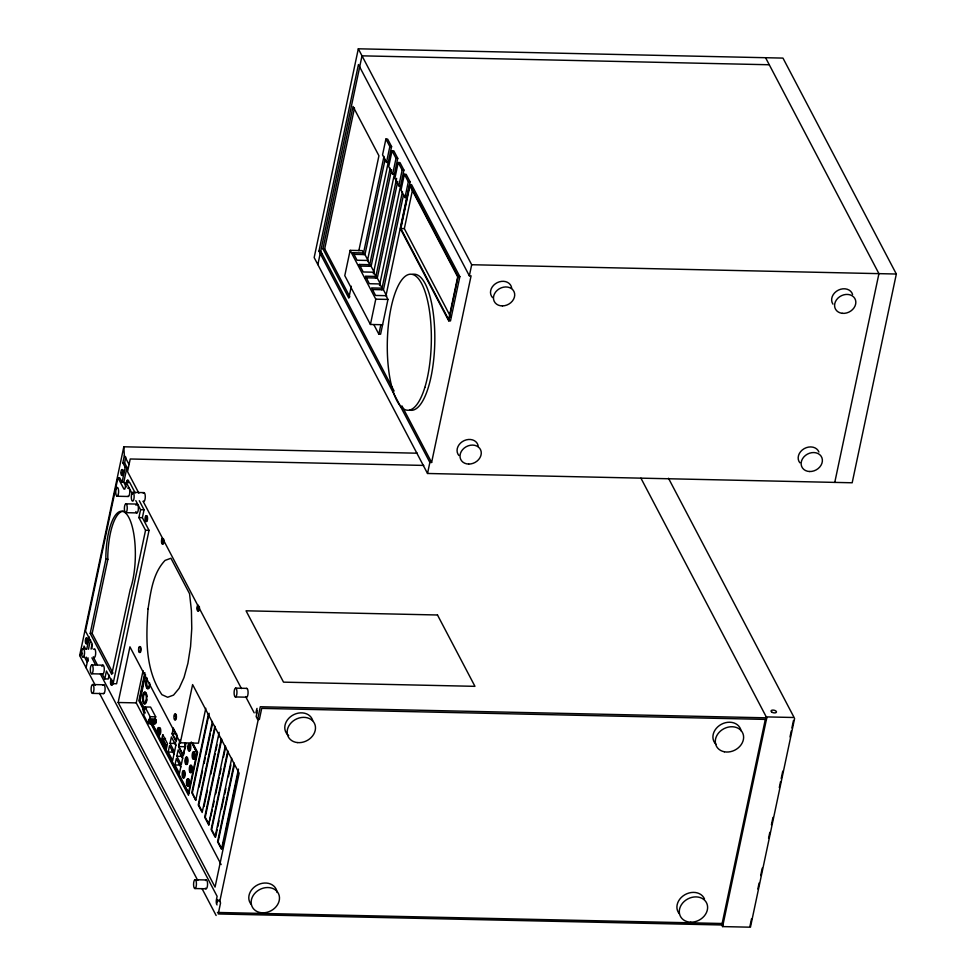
<?xml version="1.0" encoding="UTF-8"?>
<svg xmlns="http://www.w3.org/2000/svg" width="976" height="976" viewBox="0 0 976 976"><rect width="100%" height="100%" fill="white"/><g stroke="black" fill="none" stroke-linecap="round" stroke-linejoin="round"><path stroke-width="1.46" d="M149.145 720.129C150.499 731.256 150.792 710.406 148.145 723.558L153.708 723.68M149.657 723.338C159.796 726.766 153.854 718.946 155.709 716.835L150.585 707.075L145.021 706.953L144.497 710.528M145.534 674.733L140.117 700.341L144.363 708.564L143.801 715.286L148.145 723.558M95.258 685.25L79.666 655.53L123.818 446.788L417.35 453.206M126.246 486.963L123.793 482.29L122.061 482.254L119.694 477.752L117.95 477.703L85.498 631.106L92.159 643.782L91.036 649.052M83.472 648.955L84.082 646.075L85.851 649.455M122.061 482.254L125.209 467.321L122.842 462.819L124.367 455.609L123.818 446.788M123.793 482.29L126.953 467.358L124.586 462.856L125.806 457.085M86.73 649.223L89.316 637.011M90.207 633.424L105.896 559.26L105.847 556.259A45.616 14.738 -88.7 0 1 127.209 514.889A45.616 14.738 -88.7 0 1 130.235 589.455L111.74 674.428L90.207 633.424L92.159 633.473L112.996 673.147M88.474 649.26L90.487 639.768M92.159 633.473L107.848 559.297L107.787 556.308A45.616 14.738 -88.7 0 1 123.598 511.253M86.071 667.743L88.145 657.934M124.879 489.061L126.27 482.473L129.759 482.547L135.2 492.929M109.092 675.038L108.251 678.991L104.774 678.918L106.445 671.012L113.106 683.688L116.583 683.761L149.035 530.358L142.374 517.683L144.045 509.777L139.287 500.7M113.106 683.688L145.546 530.285L138.897 517.609L140.568 509.704L135.81 500.627M180.304 742.797L192.614 684.591L239.144 773.224L215.062 887.086L118.157 702.5L129.93 646.832L180.304 742.797L198.409 743.187L205.79 708.271M221.137 864.577L136.25 702.891L143.069 670.671M144.863 672.659L138.897 700.841L145.278 712.98M143.801 708.405L139.556 700.329L145.07 674.294M162.711 738.356L166.079 745.627L162.577 738.954L165.493 738.417M168.189 752.045L169.543 745.664L173.984 754.143L172.642 760.511L168.189 752.045L173.765 752.167M170.031 743.334L171.386 736.953L175.826 745.432L174.484 751.801L170.031 743.334L175.607 743.456M176.815 735.782L175.851 740.333L172.41 733.781L173.374 729.231M180.011 739.979L178.559 746.884L183.293 755.9L185.916 743.468M174.972 764.964L176.327 758.584L180.767 767.063L179.425 773.431L174.972 764.964L180.548 765.086M176.815 756.254L178.169 749.873L182.61 758.34L181.268 764.72L176.815 756.254L182.39 756.376M184.696 743.248L185.184 746.189L183.305 755.07L178.864 746.591L180.109 740.674M191.272 742.016L196.932 752.789L188.368 793.281L151.585 723.228M209.157 713.297L192.357 792.732L195.749 800.235L191.796 792.719L208.449 714.005M195.749 800.235L212.39 721.52M199.104 787.01L202.52 770.82M204.082 763.464L205.326 757.583M205.948 754.643L210.304 734.05M210.926 731.097L212.17 725.217M219.149 732.305L202.178 812.508L198.238 804.993L214.891 726.278M358.314 48.8L314.162 257.554L427.525 473.482L852.182 482.778L896.334 274.024L782.972 58.096L358.314 48.8L471.689 264.728L469.346 275.805L471.079 275.842L431.612 462.453L429.867 462.404L318.969 251.174L358.436 64.562L469.346 275.805M202.081 811.263L198.799 805.005L215.293 727.035M317.859 264.594L320.201 253.516L321.946 253.565M394.109 391.022L320.714 251.21L359.558 67.564M359.668 66.917L362.011 55.839L769.271 64.758M203.984 806.627L207.412 790.45M210.828 774.261L215.184 753.667M215.806 750.727L217.05 744.834M218.612 737.49L219.234 734.538M351.336 286.236L348.822 298.107L322.946 248.819L353.056 106.482L378.932 155.77L358.851 250.661M349.859 296.814L324.679 248.856L354.483 108.007M212.292 810.068L208.62 824.769L204.679 817.254L221.332 738.539M209.181 824.781L205.241 817.266L221.735 739.296M208.62 824.769L225.273 746.054M212.914 807.128L214.159 801.247M215.72 793.891L219.136 777.701M219.759 774.761L221.003 768.881M223.492 757.108L225.676 746.811M231.715 758.328L215.062 837.042L211.121 829.527L227.774 750.812M217.172 829.698L215.623 837.054L211.682 829.539L228.177 751.569M217.794 826.745L219.039 820.865M221.54 809.092L224.029 797.331M224.651 794.391L225.895 788.498M228.384 776.725L230.873 764.964M238.473 769.1L221.503 849.303L217.563 841.8L234.216 763.086M221.406 848.071L218.124 841.812L234.301 765.306M222.369 847.851L223.931 840.495M226.42 828.722L230.775 808.128M233.264 796.355L235.753 784.582M236.375 781.642L237.619 775.761M352.775 254.309L353.117 252.723L363.56 252.955L362.328 250.612L350.14 250.344L344.784 275.647L370.416 324.471L382.604 324.727M255.919 712.883L256.59 709.711A3.684 1.183 -88.7 0 1 257.054 708.381M256.822 713.432L256.151 716.591L257.627 719.41L259.372 719.446L261.714 708.381L766.428 719.422M257.627 719.41L260.311 706.758L766.758 717.836L722.606 926.59L750.446 927.2L794.61 718.446M219.783 901.397L258.262 719.434M388.241 162.419L386.496 162.382L382.555 154.867L385.898 139.056L387.643 139.092L391.583 146.607L367.501 260.47L369.721 264.691L359.278 264.459L358.936 266.045L371.124 266.314L374.406 272.572M363.218 254.541L383.983 156.392M368.245 260.836L364.963 254.577L385.093 159.405M386.496 162.382L389.851 146.571L385.898 139.056M373.332 273.78L397.744 158.344L393.804 150.829L392.059 150.792L388.716 166.603L392.657 174.118L394.402 174.155M369.379 266.277L390.144 168.128M371.124 266.314L391.571 169.653M392.657 174.118L396.012 158.307L392.059 150.792M379.493 285.517L403.905 170.08L399.965 162.565L398.22 162.528L394.877 178.34L398.818 185.855L400.563 185.891M375.54 278.014L396.622 178.376M379.908 283.052L377.285 278.05L397.732 181.39M398.818 185.855L402.173 170.031L398.22 162.528M370.416 324.471L375.772 299.168L350.14 250.344M374.003 324.947L378.859 334.182L380.591 334.219L387.96 299.425L385.984 295.679L410.066 181.804L406.126 174.301L404.381 174.265L401.038 190.076L404.979 197.591L406.724 197.628M381.701 289.75L402.466 191.601M386.728 296.045L383.446 289.787L403.576 194.614M404.979 197.591L408.334 181.768L404.381 174.265M409.81 184.586L400.441 228.872L448.74 320.872L450.485 320.909L459.855 276.635L411.543 184.623L409.81 184.586L458.11 276.598L448.74 320.872M400.855 228.543L409.883 185.855L457.695 276.916L448.667 319.616L400.855 228.543L404.332 228.628L450.741 317.017M378.859 334.182L380.86 324.691M404.332 228.628L412.433 190.344M427.525 473.482L429.867 462.404M219.088 900.079L220.564 902.898L218.221 913.963L722.935 925.004L722.142 923.503L765.318 719.41M834.773 482.388L878.937 273.646L765.574 57.706M749.958 926.261L751.532 918.806M757.84 888.99L759.108 883.024M760.682 875.57L762.256 868.115M768.563 838.286L769.832 832.321M771.406 824.866L772.98 817.412M779.287 787.595L780.556 781.63M781.178 778.641L782.752 771.186M790.011 736.892L791.28 730.926M791.902 727.95L793.476 720.495M144.411 711.126C143.24 714.444 142.325 707.124 144.228 708.222M257.188 710.272L257.127 712.87M145.021 706.953L150.145 716.713L149.291 719.654L155.794 719.861M79.666 655.53L82.557 653.286M389.851 146.571L391.583 146.607M396.012 158.307L397.744 158.344M402.173 170.031L403.905 170.08M408.334 181.768L410.066 181.804M322.946 248.819L324.679 248.856M318.969 251.174L320.714 251.21M354.276 254.346L364.963 254.577M367.501 260.47L357.057 260.238L353.117 252.723M471.689 264.728L896.334 274.024M458.11 276.598L459.855 276.635M365.097 277.782L377.285 278.05M372.759 289.543L383.446 289.787M385.984 295.679L375.54 295.447L371.6 287.932L382.043 288.164L379.823 283.943L369.379 283.711L365.439 276.196L375.882 276.428L373.662 272.206L363.218 271.975L359.278 264.459M375.772 299.168L387.96 299.425M423.755 465.418L130.223 458.988L127.551 471.64L138.873 493.197M122.842 462.819L124.586 462.856M125.209 467.321L126.953 467.358M132.834 492.38A4.416 1.427 -88.7 0 1 133.907 499.041A4.416 1.427 -88.7 0 1 131.443 498.956A4.416 1.427 -88.7 0 1 132.834 492.38L143.972 492.624M117.096 496.247L128.234 496.491M125.916 503.836A4.416 1.427 -88.7 0 1 127.002 510.497A4.416 1.427 -88.7 0 1 124.525 510.411A4.416 1.427 -88.7 0 1 125.916 503.836L137.055 504.08M140.568 509.704L144.045 509.777M125.709 512.668L136.847 512.912M138.897 517.609L142.374 517.683M145.546 530.285L149.035 530.358M105.896 559.26L107.848 559.297M91.842 664.949A4.416 1.427 -88.7 0 1 92.915 671.622A4.416 1.427 -88.7 0 1 90.451 671.525A4.416 1.427 -88.7 0 1 91.842 664.949L102.98 665.193M91.634 673.782L102.773 674.026M92.635 684.542A4.416 1.427 -88.7 0 1 93.72 691.215A4.416 1.427 -88.7 0 1 91.244 691.118A4.416 1.427 -88.7 0 1 92.635 684.542L103.773 684.786M235.631 688.129A4.416 1.427 -88.7 0 1 236.717 694.79A4.416 1.427 -88.7 0 1 234.24 694.705A4.416 1.427 -88.7 0 1 235.631 688.129L246.769 688.373M92.427 693.375L103.566 693.619M235.423 696.949L246.562 697.193M118.157 702.5L136.25 702.891M766.27 716.896L794.11 717.506L668.487 478.24M143.716 707.99L146.498 708.051M150.145 716.713L155.709 716.835M149.584 719.166L155.501 719.3M149.413 719.361L155.672 719.519M150.328 720.178L155.904 720.3M150.389 720.691L155.953 720.813M150.402 721.24L155.965 721.362M150.365 721.789L155.928 721.911M150.28 722.301L155.843 722.423M150.158 722.728L155.733 722.85M149.328 723.033L155.574 723.179M149.487 723.253L155.416 723.387M172.41 733.781L176.595 733.879M162.577 738.954L165.371 739.015M178.864 746.591L185.818 746.75M196.932 752.789L193.199 744.627M195.102 879.718A4.416 1.427 -88.7 0 1 196.188 886.379A4.416 1.427 -88.7 0 1 193.712 886.293A4.416 1.427 -88.7 0 1 195.102 879.718L206.241 879.962M194.895 888.538L206.034 888.782M217.441 912.462L722.142 923.503M155.233 723.46L154.757 722.813M640.927 478.167L766.758 717.836M722.106 925.651L722.606 926.59M401.892 405.845L431.612 462.453M124.367 455.609L129.052 464.527M143.118 501.286L241.45 688.58M245.696 696.669L254.175 712.834M126.27 482.473L132.407 494.149M117.95 477.703L123.94 489.11M192.626 742.834L197.591 752.276L188.49 795.294L150.231 722.423M174.667 742.443L176.07 745.103M181.451 755.363L182.854 758.023M172.118 749.812L174.228 753.814M179.608 764.074L181.011 766.733M151.853 722.679L188.917 793.293M93.208 656.872L97.283 664.656M102.053 673.733L104.774 678.918M91.903 657.824L95.441 664.558M100.394 673.989L217.111 896.322L216.452 899.482A3.684 1.183 -88.7 0 0 217.038 904.911M86.303 657.153L88.316 660.972M84.558 657.104L87.242 662.204M99.503 693.326L197.774 880.498M202.008 888.575L216.147 915.512M217.099 902.946L217.477 899.53L218.026 901.385M799.881 462.819A11.041 9.016 -27.7 0 1 804.224 448.631A11.041 9.016 -27.7 0 1 818.913 452.022M458.891 455.487A11.041 9.016 -27.7 0 1 464.21 440.603A11.041 9.016 -27.7 0 1 478.289 446.703M832.943 304.146A11.041 9.016 -27.7 0 1 838.384 290.116A11.041 9.016 -27.7 0 1 852.585 294.496M492.551 297.582A11.041 9.016 -27.7 0 1 497.296 282.625A11.041 9.016 -27.7 0 1 511.717 288.237M412.824 274.341A68.064 21.997 -88.7 0 1 434.771 342.759A68.064 21.997 -88.7 0 1 409.847 410.14M136.018 505.336A4.416 1.427 -88.7 0 1 138.031 505.409A4.416 1.427 -88.7 0 1 137.884 511.656A4.416 1.427 -88.7 0 1 135.871 511.57M127.71 488.232A4.416 1.427 -88.7 0 1 129.759 491.562A4.416 1.427 -88.7 0 1 127.868 496.333M93.635 649.345A4.416 1.427 -88.7 0 1 95.685 652.676A4.416 1.427 -88.7 0 1 93.781 657.446M112.313 680.699A2.94 0.952 -88.7 0 1 111.63 684.993A2.94 0.952 -88.7 0 1 110.508 682.102A2.94 0.952 -88.7 0 1 111.764 679.308A2.94 0.952 -88.7 0 0 111.227 680.65M190.283 766.331A3.684 1.183 -88.7 0 1 191.955 766.392A3.684 1.183 -88.7 0 1 191.833 771.589A3.684 1.183 -88.7 0 1 190.161 771.528M205.521 880.523A4.416 1.427 -88.7 0 1 207.571 884.427A4.416 1.427 -88.7 0 1 205.338 888.172M143.24 493.185A4.416 1.427 -88.7 0 1 145.29 496.516A4.416 1.427 -88.7 0 1 143.399 501.286M122.037 469.968A2.94 0.952 -88.7 0 1 123.269 470.883A2.94 0.952 -88.7 0 1 123.013 474.812A2.94 0.952 -88.7 0 1 121.732 474.592M121.512 473.262A2.94 0.952 -88.7 0 1 121.5 472.506M186.245 757.583A3.684 1.183 -88.7 0 1 187.953 760.829A3.684 1.183 -88.7 0 1 186.099 763.952M185.867 763.354A3.684 1.183 -88.7 0 1 185.989 758.157M145.875 703.147A5.88 1.903 -88.7 0 1 143.143 697.938A5.88 1.903 -88.7 0 1 146.107 692.948M146.485 693.899A5.88 1.903 -88.7 0 1 146.912 696.559M146.839 699.609A5.88 1.903 -88.7 0 1 146.29 702.232M85.888 640.829A2.94 0.952 -88.7 0 1 87.303 638.219A2.94 0.952 -88.7 0 1 87.401 643.135A2.94 0.952 -88.7 0 1 85.912 641.586M112.911 682.956A2.94 0.952 -88.7 0 1 112.069 685.079A2.94 0.952 -88.7 0 1 111.154 683.59M146.424 515.779A2.94 0.952 -88.7 0 1 147.547 518.927A2.94 0.952 -88.7 0 1 146.144 521.282A2.94 0.952 -88.7 0 1 145.985 516.524M127.551 480.582A2.94 0.952 -88.7 0 1 128.905 482.425M127.075 482.351A2.94 0.952 -88.7 0 1 127.344 481.034M126.514 482.339A2.94 0.952 -88.7 0 1 127.478 480.192A2.94 0.952 -88.7 0 1 128.356 482.412M101.931 666.449A4.416 1.427 -88.7 0 1 104.273 668.523A4.416 1.427 -88.7 0 1 102.407 673.855M92.11 648.723A2.94 0.952 -88.7 0 1 92.195 644.563M149.828 685.835A5.88 1.903 -88.7 0 1 149.084 687.97M148.608 688.531A5.88 1.903 -88.7 0 1 146.534 685.713A5.88 1.903 -88.7 0 1 147.01 678.625M198.787 606.633A2.94 0.952 -88.7 0 1 197.945 611A2.94 0.952 -88.7 0 1 197.067 607.035A2.94 0.952 -88.7 0 1 198.653 606.011M199.348 606.645A2.94 0.952 -88.7 0 1 199.116 610.183A2.94 0.952 -88.7 0 1 197.957 610.61M197.628 609.524A2.94 0.952 -88.7 0 1 197.591 607.292M139.458 647.442A2.94 0.952 -88.7 0 1 140.8 647.491A2.94 0.952 -88.7 0 1 140.703 651.651A2.94 0.952 -88.7 0 1 139.361 651.602M163.712 539.118A2.94 0.952 -88.7 0 1 163.407 543.742A2.94 0.952 -88.7 0 1 162.053 541.9M162.04 541.143A2.94 0.952 -88.7 0 1 162.565 538.618M174.558 716.152A2.94 0.952 -88.7 0 1 175.924 714.286A2.94 0.952 -88.7 0 1 176.205 718.665A2.94 0.952 -88.7 0 1 174.741 718.995M246.403 688.507A4.416 1.427 -88.7 0 1 248.063 693.411A4.416 1.427 -88.7 0 1 245.867 696.583M103.053 685.359A4.416 1.427 -88.7 0 1 105.103 688.678A4.416 1.427 -88.7 0 1 103.2 693.448M193.138 752.813A3.684 1.183 -88.7 0 1 194.822 752.923A3.684 1.183 -88.7 0 1 194.688 758.12A3.684 1.183 -88.7 0 1 193.004 758.01M192.736 756.339A3.684 1.183 -88.7 0 1 192.784 754.436M251.369 904.569A14.713 12.029 -27.7 0 1 258.067 884.671A14.713 12.029 -27.7 0 1 277.074 892.454M288.664 735.611A14.713 12.029 -27.7 0 1 292.178 715.53A14.713 12.029 -27.7 0 1 312.735 720.544M716.042 744.334A14.713 12.029 -27.7 0 1 721.349 724.302A14.713 12.029 -27.7 0 1 741.089 730.878M679.345 913.768A14.713 12.029 -27.7 0 1 684.737 894.809A14.713 12.029 -27.7 0 1 704.489 898.969M189.1 744.09A3.684 1.183 -88.7 0 1 190.808 747.018A3.684 1.183 -88.7 0 1 189.137 750.739A3.684 1.183 -88.7 0 1 188.844 744.664M159.356 727.693A3.684 1.183 -88.7 0 1 160.747 731.78A3.684 1.183 -88.7 0 1 158.905 734.416M149.596 682.895A5.88 1.903 -88.7 0 1 146.62 687.885A5.88 1.903 -88.7 0 1 146.864 677.686M183.256 771.333A3.684 1.183 -88.7 0 1 184.842 771.833A3.684 1.183 -88.7 0 1 184.732 776.798A3.684 1.183 -88.7 0 1 183.122 777.177M182.915 776.481A3.684 1.183 -88.7 0 1 183.024 772.004M187.221 780.58A3.684 1.183 -88.7 0 1 188.954 779.47A3.684 1.183 -88.7 0 1 189.051 784.85A3.684 1.183 -88.7 0 1 187.307 785.021M149.828 684.225A5.148 1.659 -88.7 0 1 147.315 687.263A5.148 1.659 -88.7 0 1 147.156 679.15M185.647 760.487C186.331 766.477 187.331 755.814 185.647 760.487M148.035 608.951C145.973 637.877 144.96 669.609 161.906 694.68L167.665 697.267L173.533 695.107L179.108 688.373L184.025 677.503L187.929 663.241L190.564 646.563L191.76 628.605L191.418 610.586L189.564 593.737L170.934 558.248L165.066 560.407C152.793 573.302 150.743 592.139 148.035 608.951M143.521 709.747C143.716 713.468 144.716 707.368 143.521 709.747M149.389 720.922C149.572 724.668 150.585 718.507 149.389 720.922M157.807 730.756C158.185 737.002 159.722 726.681 157.807 730.756M182.817 773.797C183.195 780.044 184.72 769.722 182.817 773.797M188.527 746.799C188.905 753.057 190.43 742.736 188.527 746.799M187.099 781.971C187.477 788.218 189.015 777.896 187.099 781.971M189.954 768.478C190.332 774.724 191.869 764.403 189.954 768.478M192.809 754.973C193.187 761.231 194.724 750.91 192.809 754.973M162.736 734.623L161.662 739.674L166.396 748.69L167.469 743.627L162.736 734.623M173.313 728.218L172.093 733.989L176.168 741.736L177.388 735.965L173.313 728.218M185.013 742.907L185.33 745.493L185.013 742.907M437.492 614.99L246.05 610.805L283.516 682.151L474.958 686.335L437.492 614.99M809.555 471.518A11.041 9.016 -27.7 0 0 821.877 457.646A11.041 9.016 -27.7 0 0 803.858 456.939A11.041 9.016 -27.7 0 0 809.555 471.518M468.639 464.064A11.041 9.016 -27.7 0 0 480.692 450.021A11.041 9.016 -27.7 0 0 462.6 449.631A11.041 9.016 -27.7 0 0 468.639 464.064M842.251 313.32A11.041 9.016 -27.7 0 0 855.537 300.132A11.041 9.016 -27.7 0 0 837.847 298.229A11.041 9.016 -27.7 0 0 842.251 313.32M502.469 305.915A11.041 9.016 -27.7 0 0 514.01 291.592A11.041 9.016 -27.7 0 0 495.82 291.775A11.041 9.016 -27.7 0 0 502.469 305.915M424.841 387.423A68.064 21.997 -88.7 0 0 415.044 275.549A68.064 21.997 -88.7 0 0 387.997 363.609A68.064 21.997 -88.7 0 0 424.841 387.423M118.377 494.088A4.416 1.427 -88.7 0 0 117.303 487.427A4.416 1.427 -88.7 0 0 115.912 494.002A4.416 1.427 -88.7 0 0 118.377 494.088M84.302 655.213A4.416 1.427 -88.7 0 0 83.216 648.54A4.416 1.427 -88.7 0 0 81.825 655.116A4.416 1.427 -88.7 0 0 84.302 655.213M771.857 712.151A2.757 1.318 11.9 0 0 776.384 712.248A2.757 1.318 11.9 0 0 773.016 710.089A2.757 1.318 11.9 0 0 771.857 712.151M122.683 474.031A2.94 0.952 -88.7 0 0 121.963 469.578A2.94 0.952 -88.7 0 0 121.036 473.97A2.94 0.952 -88.7 0 0 122.683 474.031M87.071 642.354A2.94 0.952 -88.7 0 0 86.352 637.914A2.94 0.952 -88.7 0 0 85.424 642.293A2.94 0.952 -88.7 0 0 87.071 642.354M146.839 520.123A2.94 0.952 -88.7 0 0 146.119 515.682A2.94 0.952 -88.7 0 0 145.192 520.062A2.94 0.952 -88.7 0 0 146.839 520.123M724.338 751.776A14.713 12.029 -27.7 0 0 743.456 735.392A14.713 12.029 -27.7 0 0 720.556 730.975A14.713 12.029 -27.7 0 0 724.338 751.776M194.334 757.364A3.684 1.183 -88.7 0 0 193.455 751.776A3.684 1.183 -88.7 0 0 192.272 757.23A3.684 1.183 -88.7 0 0 194.334 757.364M191.491 770.833A3.684 1.183 -88.7 0 0 190.588 765.269A3.684 1.183 -88.7 0 0 189.429 770.747A3.684 1.183 -88.7 0 0 191.491 770.833M188.636 784.326A3.684 1.183 -88.7 0 0 187.734 778.763A3.684 1.183 -88.7 0 0 186.575 784.24A3.684 1.183 -88.7 0 0 188.636 784.326M262.898 912.828A14.713 12.029 -27.7 0 0 278.624 893.906A14.713 12.029 -27.7 0 0 254.431 893.784A14.713 12.029 -27.7 0 0 262.898 912.828M297.29 742.565A14.713 12.029 -27.7 0 0 315.102 725.058A14.713 12.029 -27.7 0 0 291.543 722.399A14.713 12.029 -27.7 0 0 297.29 742.565M187.197 762.659A3.684 1.183 -88.7 0 0 186.294 757.095A3.684 1.183 -88.7 0 0 185.135 762.573A3.684 1.183 -88.7 0 0 187.197 762.659M190.052 749.153A3.684 1.183 -88.7 0 0 189.149 743.602A3.684 1.183 -88.7 0 0 187.99 749.08A3.684 1.183 -88.7 0 0 190.052 749.153M690.776 922.186A14.713 12.029 -27.7 0 0 706.844 903.483A14.713 12.029 -27.7 0 0 682.736 902.946A14.713 12.029 -27.7 0 0 690.776 922.186M146.058 701.012A5.88 1.903 -88.7 0 0 144.619 692.118A5.88 1.903 -88.7 0 0 142.764 700.878A5.88 1.903 -88.7 0 0 146.058 701.012M184.244 776.542A3.684 1.183 -88.7 0 0 183.598 770.625A3.684 1.183 -88.7 0 0 182.219 775.639A3.684 1.183 -88.7 0 0 184.244 776.542M159.332 733.11A3.684 1.183 -88.7 0 0 158.441 727.559A3.684 1.183 -88.7 0 0 157.282 733.037A3.684 1.183 -88.7 0 0 159.332 733.11M140.312 651.029A2.94 0.952 -88.7 0 0 139.592 646.588A2.94 0.952 -88.7 0 0 138.665 650.968A2.94 0.952 -88.7 0 0 140.312 651.029M146.424 700.646A5.148 1.659 -88.7 0 0 145.168 692.862A5.148 1.659 -88.7 0 0 143.545 700.536A5.148 1.659 -88.7 0 0 146.424 700.646M175.692 718.434A2.94 0.952 -88.7 0 0 174.972 713.993A2.94 0.952 -88.7 0 0 174.045 718.373A2.94 0.952 -88.7 0 0 175.692 718.434M163.212 542.668A2.94 0.952 -88.7 0 0 162.504 538.227A2.94 0.952 -88.7 0 0 161.577 542.607A2.94 0.952 -88.7 0 0 163.212 542.668"/></g></svg>
